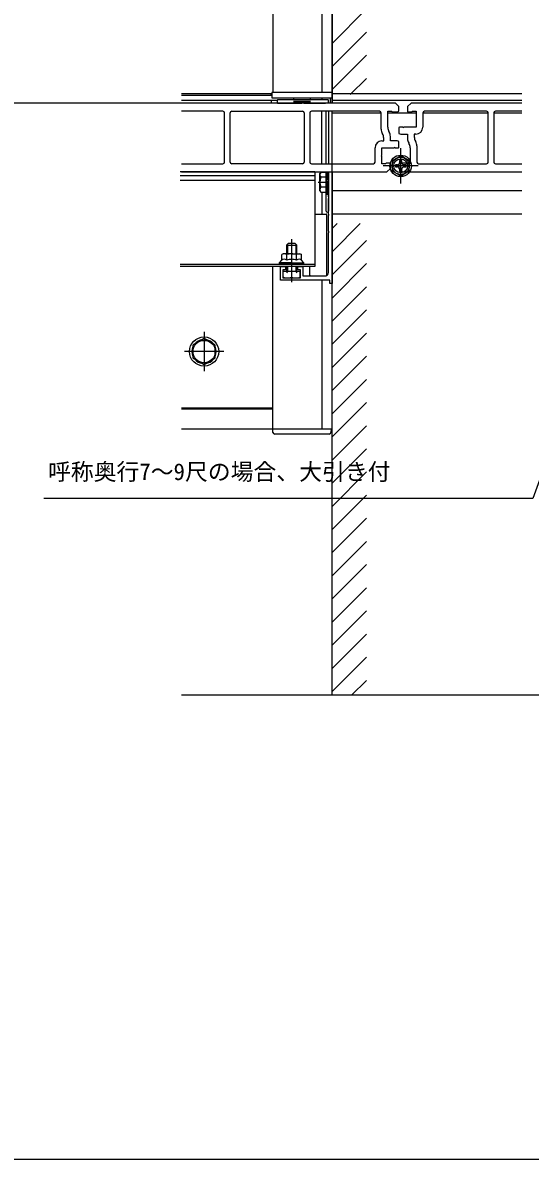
# Model space of a CAD drawing. Units: millimetres, scale not verified. Extents: x -875 to 875, y -1304 to 1297.
# Drawn here: x 9 to 305, y -1304 to -643 of the extents above; entities that cross this region are included whole.
import ezdxf
from ezdxf.enums import TextEntityAlignment as Align

# ---------------------------------------------------------------- set-up
doc = ezdxf.new("R2010")
doc.units = ezdxf.units.MM
doc.header["$LTSCALE"] = 8
for name, color, linetype in [('0-2_YKK_11', 7, 'Continuous'), ('0-3_YKK_12', 2, 'Continuous'), ('0-4_YKK_13', 4, 'Continuous'), ('0-5_YKK_D', 6, 'Continuous'), ('0-6_YKK_ZWAK', 7, 'Continuous'), ('0-7_YSS_K', 3, 'Continuous')]:
    doc.layers.add(name, color=color, linetype=linetype)
doc.styles.add('ＭＳ ゴシック', font='')
doc.styles.get('ＭＳ ゴシック').set_extended_font_data('MS Gothic')

msp = doc.modelspace()

# ---------------------------------------------------------------- linework, layer by layer
at = {"layer": '0-2_YKK_11'}
for p, q in [((226.062, -689.7), (101.345, -689.7)), ((172.582, -689.7), (185.262, -689.7)), ((185.262, -689.7), (185.262, -689.7)), ((125.462, -694.4), (101.345, -694.4)), ((126.462, -724), (126.462, -695.4)), ((129.662, -724), (129.662, -695.4)), ((130.662, -694.4), (171.862, -694.4)), ((172.862, -695.4), (172.862, -724)), ((176.062, -695.4), (176.062, -724)), ((216.662, -694.4), (177.062, -694.4)), ((185.562, -725), (185.562, -694.4)), ((187.062, -694.4), (187.062, -725)), ((217.662, -704.807), (217.662, -695.4)), ((241.962, -695.4), (241.962, -703.7)), ((279.062, -694.4), (242.962, -694.4)), ((280.062, -724), (280.062, -695.4)), ((283.262, -695.4), (283.262, -724)), ((299.525, -694.4), (284.262, -694.4)), ((218.492, -707.585), (218.332, -707.307)), ((222.392, -706.54), (222.232, -706.262)), ((228.062, -703.834), (228.062, -707.318)), ((228.062, -715.566), (228.062, -712.082)), ((233.732, -712.86), (233.892, -713.138)), ((237.632, -711.815), (237.792, -712.093)), ((214.162, -724), (214.162, -715.7)), ((238.462, -714.593), (238.462, -724)), ((101.345, -725), (125.462, -725)), ((171.862, -725), (130.662, -725)), ((177.062, -725), (213.162, -725)), ((239.462, -725), (279.062, -725)), ((284.262, -725), (299.525, -725)), ((185.562, -752.45), (185.562, -729.7)), ((187.062, -729.7), (187.062, -752.45))]:
    msp.add_line(p, q, dxfattribs=at)
for points in [[(186.762, -687.7), (157.362, -687.7), (157.062, -688)], [(187.062, -689.7), (187.062, -688), (186.762, -687.7)], [(157.062, -688), (157.062, -689.4), (157.362, -689.7)], [(157.362, -689.7), (171.542, -689.7), (171.802, -689.55), (172.322, -689.55), (172.582, -689.7)], [(228.062, -694.318), (228.062, -691.7), (226.062, -689.7)], [(299.525, -689.7), (235.062, -689.7), (233.062, -691.7), (233.062, -694.7), (235.562, -694.7), (235.862, -694.4), (238.062, -694.4), (238.062, -703.7), (230.862, -703.7), (230.562, -704), (230.262, -703.7), (228.562, -703.7)], [(221.562, -703.762), (221.562, -694.4), (223.762, -694.4), (224.062, -694.7), (227.062, -694.7)], [(218.162, -711.7), (219.162, -711.7), (219.162, -710.085)], [(227.062, -711.7), (223.062, -711.7), (223.062, -709.04)], [(229.062, -707.7), (233.062, -707.7), (233.062, -710.36)], [(237.962, -707.7), (236.962, -707.7), (236.962, -709.315)], [(101.345, -729.7), (221.062, -729.7), (223.062, -727.7), (223.062, -724.7), (220.562, -724.7), (220.262, -725), (218.062, -725), (218.062, -720.65), (217.762, -720.35), (218.062, -720.05), (218.062, -715.7), (225.262, -715.7), (225.562, -715.4), (225.862, -715.7), (227.562, -715.7)], [(234.562, -715.638), (234.562, -725), (232.362, -725), (232.062, -724.7), (229.062, -724.7)], [(228.062, -725.082), (228.062, -727.7), (230.062, -729.7), (299.525, -729.7)], [(189.062, -729.7), (189.062, -794.7), (187.862, -794.7), (187.862, -792.7), (159.062, -792.7), (159.062, -784.7), (162.062, -784.7), (162.062, -786.7), (160.362, -786.7), (160.362, -791.4), (170.762, -791.4), (170.762, -786.7), (169.062, -786.7), (169.062, -784.7), (172.062, -784.7), (172.062, -790.2), (185.562, -790.2)], [(187.062, -788.2), (187.062, -765.158), (187.182, -764.975), (187.182, -764.425), (187.062, -764.242), (187.062, -755.158), (187.182, -754.975), (187.182, -754.425), (187.062, -754.242), (187.062, -745.158), (187.182, -744.975), (187.182, -744.425), (187.062, -744.242), (187.062, -735.158), (187.182, -734.975), (187.182, -734.425), (187.062, -734.242), (187.062, -729.7)]]:
    msp.add_lwpolyline(points, dxfattribs=at)
for centre, radius, start, end in [((227.062, -693.2), 1.5, 270, 311.81031), ((125.462, -695.4), 1, 0, 90), ((130.662, -695.4), 1, 90, 180), ((171.862, -695.4), 1, 0, 90), ((177.062, -695.4), 1, 90, 180), ((216.662, -695.4), 1, 0, 90), ((242.962, -695.4), 1, 90, 180), ((279.062, -695.4), 1, 0, 90), ((284.262, -695.4), 1, 90, 180), ((222.662, -704.807), 5, 180, 210), ((214.162, -710.085), 5, 0, 30), ((226.562, -703.762), 5, 180, 210), ((218.062, -709.04), 5, 0, 30), ((228.562, -704.7), 1, 90, 120), ((229.062, -706.2), 1.5, 228.18969, 270), ((237.962, -703.7), 4, 270, 0), ((218.162, -715.7), 4, 90, 180), ((227.062, -713.2), 1.5, 48.18969, 90), ((238.062, -710.36), 5, 180, 210), ((229.562, -715.638), 5, 0, 30), ((241.962, -709.315), 5, 180, 210), ((233.462, -714.593), 5, 360, 30), ((227.562, -714.7), 1, 270, 300), ((125.462, -724), 1, 270, 0), ((130.662, -724), 1, 180, 270), ((171.862, -724), 1, 270, 0), ((177.062, -724), 1, 180, 270), ((213.162, -724), 1, 270, 0), ((229.062, -726.2), 1.5, 90, 131.81031), ((239.462, -724), 1, 180, 270), ((279.062, -724), 1, 270, 0), ((284.262, -724), 1, 180, 270), ((186.312, -752.45), 0.75, 180, 0), ((185.062, -788.2), 2, 270, 0)]:
    msp.add_arc(centre, radius, start, end, dxfattribs=at)
at = {"layer": '0-3_YKK_12'}
for p, q in [((154.562, -563.288), (154.562, -683.56)), ((183.062, -563.288), (183.062, -668.1)), ((189.062, -689.7), (189.062, -563.288)), ((183.062, -668.1), (183.062, -683.56)), ((153.562, -684.2), (101.345, -684.2)), ((154.062, -685.2), (101.345, -685.2)), ((153.562, -685.2), (153.562, -684.2)), ((183.062, -686.56), (183.062, -687.7)), ((188.062, -686.56), (188.062, -689.7)), ((299.525, -684.2), (189.062, -684.2)), ((101.345, -689.7), (-258.03, -689.7)), ((157.062, -688.2), (101.345, -688.2)), ((153.562, -688.2), (153.562, -689.7)), ((299.525, -688.2), (189.062, -688.2)), ((183.062, -725), (183.062, -694.4)), ((189.062, -1034.2), (189.062, -694.4)), ((217.662, -695.6), (189.062, -695.6)), ((238.062, -695.6), (221.562, -695.6)), ((280.062, -695.6), (241.962, -695.6)), ((299.525, -695.6), (283.262, -695.6)), ((229.062, -736.45), (229.062, -715.95)), ((239.312, -726.2), (218.812, -726.2)), ((179.062, -729.7), (100.651, -729.7)), ((179.062, -732), (100.651, -732)), ((179.062, -729.7), (179.062, -784.7)), ((183.062, -729.7), (183.062, -729.95)), ((179.062, -734.7), (100.651, -734.7)), ((181.062, -735.7), (187.062, -735.7)), ((183.062, -741.45), (183.062, -754.2)), ((299.525, -740.7), (189.062, -740.7)), ((299.525, -754.2), (189.062, -754.2)), ((165.562, -768.9), (165.562, -793.9)), ((179.062, -783.5), (100.651, -783.5)), ((179.062, -784.7), (100.651, -784.7)), ((154.562, -879.2), (154.562, -784.7)), ((183.062, -792.7), (183.062, -879.2)), ((114.562, -822.7), (114.562, -845.7)), ((126.062, -834.2), (103.062, -834.2)), ((101.345, -866.9), (154.562, -866.9)), ((101.345, -867.5), (154.562, -867.5)), ((101.345, -879.2), (154.562, -879.2))]:
    msp.add_line(p, q, dxfattribs=at)
at = {"layer": '0-4_YKK_13'}
for p, q in [((166.562, -688.7), (176.562, -688.7)), ((227.202, -725.58), (225.962, -725.58)), ((230.922, -726.82), (232.162, -726.82)), ((182.062, -730.7), (182.495, -729.95)), ((182.062, -740.7), (182.062, -730.7)), ((186.062, -729.95), (182.493, -729.95)), ((186.062, -732.813), (182.508, -732.813)), ((187.062, -729.7), (187.062, -742.7)), ((186.062, -738.587), (182.508, -738.587)), ((182.062, -740.7), (182.495, -741.45)), ((182.493, -741.45), (186.062, -741.45)), ((179.062, -754.2), (185.562, -754.2)), ((186.062, -789.7), (186.062, -754.7)), ((162.562, -772.4), (163.562, -771.4)), ((162.562, -772.4), (162.562, -777.5)), ((162.562, -772.4), (168.562, -772.4)), ((163.102, -771.86), (163.102, -777.5)), ((167.562, -771.4), (163.562, -771.4)), ((168.562, -772.4), (167.562, -771.4)), ((168.022, -771.86), (168.022, -777.5)), ((168.562, -777.5), (168.562, -772.4)), ((160.562, -777.4), (159.788, -777.847)), ((159.788, -781), (159.788, -777.847)), ((165.562, -777.4), (160.562, -777.4)), ((162.675, -781), (162.675, -777.847)), ((165.562, -777.4), (170.562, -777.4)), ((168.449, -781), (168.449, -777.847)), ((170.562, -777.4), (171.335, -777.847)), ((171.335, -781), (171.335, -777.847)), ((158.562, -783.4), (158.562, -782.6)), ((165.562, -783.4), (158.562, -783.4)), ((162.562, -784.7), (162.562, -787.4)), ((163.102, -784.7), (163.102, -787.4)), ((165.562, -783.4), (172.562, -783.4)), ((168.022, -784.7), (168.022, -787.4)), ((168.562, -787.4), (168.562, -784.7)), ((172.562, -783.4), (172.562, -782.6)), ((176.062, -789.7), (176.062, -785.2)), ((160.562, -787.4), (170.562, -787.4)), ((160.562, -790.95), (160.562, -787.4)), ((161.335, -791.397), (160.562, -790.95)), ((161.341, -791.4), (169.782, -791.4)), ((163.102, -787.4), (162.562, -788.335)), ((165.562, -787.4), (165.562, -790.953)), ((168.022, -787.4), (168.562, -788.335)), ((169.788, -791.397), (170.562, -790.95)), ((170.562, -790.95), (170.562, -787.4)), ((155.161, -879.2), (187.963, -879.2)), ((187.963, -879.2), (188.562, -879.2)), ((188.562, -879.2), (188.436, -881.261)), ((187.438, -882.2), (155.686, -882.2))]:
    msp.add_line(p, q, dxfattribs=at)
for points in [[(189.062, -683.56), (154.062, -683.56), (154.062, -686.56), (189.062, -686.56)], [(229.062, -720.426), (224.062, -723.313), (224.062, -729.087), (229.062, -731.974), (234.062, -729.087), (234.062, -723.313)], [(114.562, -826.694), (108.062, -830.447), (108.062, -837.953), (114.562, -841.706), (121.062, -837.953), (121.062, -830.447)], [(114.562, -826.694), (108.062, -830.447), (108.062, -837.953), (114.562, -841.706), (121.062, -837.953), (121.062, -830.447)]]:
    msp.add_lwpolyline(points, close=True, dxfattribs=at)
for points in [[(166.562, -686.56), (166.562, -687.7), (176.562, -687.7), (176.562, -686.56)], [(225.962, -725.58), (225.962, -726.82), (227.202, -726.82)], [(229.682, -724.34), (229.682, -723.1), (228.442, -723.1), (228.442, -724.34)], [(232.162, -726.82), (232.162, -725.58), (230.922, -725.58)], [(186.062, -729.7), (186.062, -742.7), (187.062, -742.7)], [(228.442, -728.06), (228.442, -729.3), (229.682, -729.3), (229.682, -728.06)], [(165.562, -782.6), (158.562, -782.6), (159.788, -781)], [(165.562, -782.6), (172.562, -782.6), (171.335, -781)], [(154.688, -881.261), (154.562, -879.2), (155.161, -879.2)]]:
    msp.add_lwpolyline(points, dxfattribs=at)
for centre, radius in [((229.062, -726.2), 6.25), ((229.062, -726.2), 5), ((229.062, -726.2), 4.05), ((114.562, -834.2), 8.5), ((114.562, -834.2), 8.5), ((114.562, -834.2), 6.5), ((114.562, -834.2), 6.5)]:
    msp.add_circle(centre, radius, dxfattribs=at)
for centre, radius, start, end in [((227.202, -724.34), 1.24, 270, 0), ((227.202, -728.06), 1.24, 0, 90), ((230.922, -724.34), 1.24, 180, 270), ((230.922, -728.06), 1.24, 90, 180), ((184.618, -731.37), 2.556, 146.25178, 214.38425), ((191.615, -735.7), 9.553, 162.41205, 197.58795), ((184.618, -740.03), 2.556, 145.61575, 213.74822), ((185.562, -754.7), 0.5, 0, 90), ((161.232, -779.956), 2.556, 55.61575, 124.38425), ((165.562, -786.953), 9.553, 90, 107.58795), ((165.562, -786.953), 9.553, 72.41205, 90), ((169.892, -779.956), 2.556, 55.61575, 124.38425), ((161.232, -783.109), 2.556, 55.61575, 124.38425), ((165.562, -790.107), 9.553, 90, 107.58795), ((165.562, -790.107), 9.553, 72.41205, 90), ((169.892, -783.109), 2.556, 55.61575, 124.38425), ((175.562, -785.2), 0.5, 0, 90), ((163.062, -784.231), 7.169, 249.59205, 290.40795), ((168.062, -784.231), 7.169, 249.59205, 290.40795), ((176.562, -789.7), 0.5, 180, 270), ((185.562, -789.7), 0.5, 270, 0), ((114.562, -834.2), 7.05, 157.21814, 202.78186), ((114.562, -834.2), 7.05, 157.21814, 202.78186), ((114.562, -834.2), 7.05, 97.21814, 142.78186), ((114.562, -834.2), 7.05, 97.21814, 142.78186), ((114.562, -834.2), 7.05, 37.21814, 82.78186), ((114.562, -834.2), 7.05, 37.21814, 82.78186), ((114.562, -834.2), 7.05, 337.21814, 22.78186), ((114.562, -834.2), 7.05, 337.21814, 22.78186), ((114.562, -834.2), 7.05, 217.21814, 262.78186), ((114.562, -834.2), 7.05, 217.21814, 262.78186), ((114.562, -834.2), 7.05, 277.21814, 322.78186), ((114.562, -834.2), 7.05, 277.21814, 322.78186), ((155.686, -881.2), 1, 183.5, 270), ((187.438, -881.2), 1, 270, 356.5)]:
    msp.add_arc(centre, radius, start, end, dxfattribs=at)
for centre, start_param, end_param in [((160.062, -782.6), 6.2831853, 7.8539816), ((171.062, -782.6), 1.5707963, 3.1415927)]:
    msp.add_ellipse(centre, major_axis=(-1.5, 0), ratio=0.533333, start_param=start_param, end_param=end_param, dxfattribs=at)
at = {"layer": '0-5_YKK_D'}
msp.add_lwpolyline([(339.944, -826.447), (338.49, -830.44), (306.003, -919.7), (21.274, -919.7)], dxfattribs=at)
at = {"layer": '0-6_YKK_ZWAK'}
msp.add_lwpolyline([(-875, -1304.2), (875, -1304.2), (875, 1245.8)], dxfattribs=at)
at = {"layer": '0-7_YSS_K'}
for p, q in [((189.062, -563.288), (189.062, -689.7)), ((189.062, -654.893), (209.062, -634.893)), ((189.062, -668.363), (209.062, -648.363)), ((189.062, -681.833), (209.062, -661.833)), ((199.666, -684.7), (209.062, -675.304)), ((189.062, -762.656), (192.018, -759.7)), ((189.062, -776.126), (205.488, -759.7)), ((189.062, -789.596), (209.062, -769.596)), ((189.062, -803.067), (209.062, -783.067)), ((189.062, -816.537), (209.062, -796.537)), ((189.062, -830.008), (209.062, -810.008)), ((189.062, -843.478), (209.062, -823.478)), ((189.062, -856.948), (209.062, -836.948)), ((189.062, -870.419), (209.062, -850.419)), ((189.062, -883.889), (209.062, -863.889)), ((189.062, -897.359), (209.062, -877.359)), ((189.062, -910.83), (209.062, -890.83)), ((189.062, -924.3), (209.062, -904.3)), ((189.062, -937.771), (209.062, -917.771)), ((189.062, -951.241), (209.062, -931.241)), ((189.062, -964.711), (209.062, -944.711)), ((189.062, -978.182), (209.062, -958.182)), ((189.062, -991.652), (209.062, -971.652)), ((189.062, -1005.123), (209.062, -985.123)), ((189.062, -1018.593), (209.062, -998.593)), ((189.062, -1032.063), (209.062, -1012.063)), ((200.396, -1034.2), (209.062, -1025.534)), ((639.164, -1034.2), (101.345, -1034.2))]:
    msp.add_line(p, q, dxfattribs=at)

# ---------------------------------------------------------------- texts
at = {"layer": '0-5_YKK_D', "style": 'ＭＳ ゴシック'}
msp.add_text('呼称奥行7～9尺の場合、大引き付', height=9.751, dxfattribs=at).set_placement((23.653, -911.942), align=Align.BOTTOM_LEFT)

doc.saveas('drawing.dxf')
